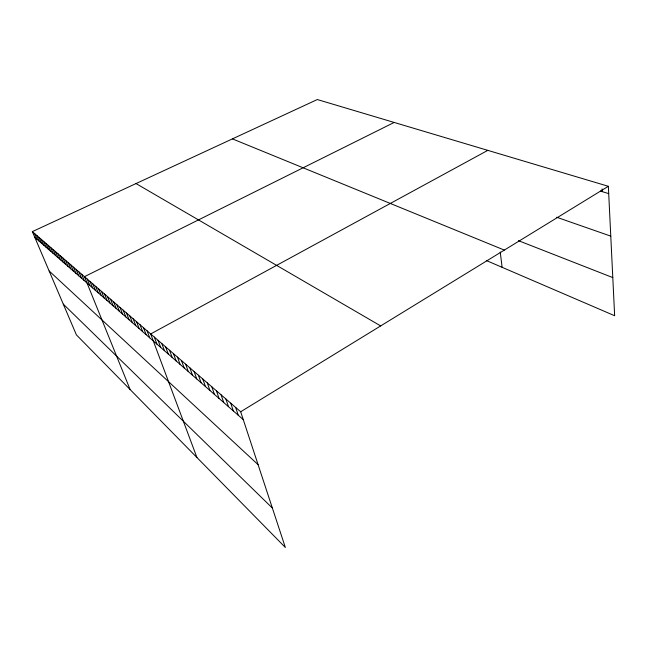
<?xml version="1.0" encoding="UTF-8"?>
<svg xmlns="http://www.w3.org/2000/svg" width="647" height="647" viewBox="0 0 647 647"><rect width="100%" height="100%" fill="white"/><g stroke="black" fill="none" stroke-linecap="round" stroke-linejoin="round"><path stroke-width="0.97" d="M608.35 186.296L317.321 99.541L32.35 231.61L240.676 411.767L608.35 186.296L614.65 315.728L486.318 260.515M487.798 150.363L150.686 333.949L196.931 457.51M394.169 122.445L84.466 276.681L130.104 389.518M600.384 191.075L608.706 193.615M556.638 217.23L610.776 236.131M518.441 240.652L612.79 277.587M232.427 138.879L504.328 250.082M136.016 183.562L380.671 325.918M34.809 237.368L243.248 419.596M49.148 270.988L258.088 464.667M63.277 304.114L272.363 508.049M34.55 233.51L37.008 239.293M32.35 231.61L76.403 334.879L285.343 547.459L240.676 411.767M39.014 237.376L41.489 243.207M36.766 235.435L39.232 241.242M43.592 241.331L46.074 247.219M41.295 239.341L43.77 245.205M48.274 245.383L50.773 251.327M45.921 243.345L48.412 249.257M53.078 249.532L55.577 255.525M50.66 247.445L53.159 253.414M57.987 253.786L60.503 259.835M55.513 251.643L58.028 257.668M63.026 258.137L65.549 264.243M60.486 255.945L63.01 262.027M68.186 262.601L70.717 268.764M65.59 260.353L68.121 266.491M70.814 264.874L73.354 271.069M76.168 269.508L78.724 275.759M73.475 267.179L76.022 273.398M81.668 274.263L84.223 280.572M78.902 271.869L81.457 278.153M90.014 281.477L92.586 287.875M87.224 279.067L89.787 285.44M92.836 283.92L95.416 290.349M98.595 288.902L101.183 295.396M95.699 286.395L98.279 292.856M101.53 291.441L104.118 297.968M107.523 296.617L110.119 303.208M104.507 294.013L107.103 300.572M110.572 299.262L113.176 305.877M116.808 304.648L119.412 311.336M113.67 301.939L116.274 308.587M119.986 307.406L122.598 314.118M123.213 310.188L125.825 316.941M126.48 313.019L129.093 319.796M133.153 318.785L135.773 325.635M129.796 315.882L132.409 322.699M136.557 321.737L139.186 328.619M140.019 324.721L142.639 331.636M143.521 327.754L146.149 334.701M147.079 330.827L149.7 337.815M154.342 337.111L156.97 344.172M158.054 340.322L160.682 347.415M161.823 343.581L164.451 350.706M169.53 350.245L172.159 357.443M165.648 346.889L168.277 354.055M173.469 353.658L176.105 360.889M177.472 357.12L180.101 364.39M181.54 360.63L184.16 367.941M185.665 364.196L188.285 371.548M189.854 367.82L192.474 375.203M194.108 371.499L196.728 378.924M198.435 375.244L201.055 382.7M202.826 379.037L205.439 386.542M207.291 382.903L209.903 390.44M211.828 386.825L214.432 394.403M216.438 390.812L219.042 398.431M221.12 394.864L223.725 402.523M225.892 398.989L228.48 406.688M230.736 403.178L233.324 410.918M235.662 407.44L238.242 415.22M500.244 252.071L502.112 267.308M602.066 188.9L602.211 191.633"/></g></svg>
